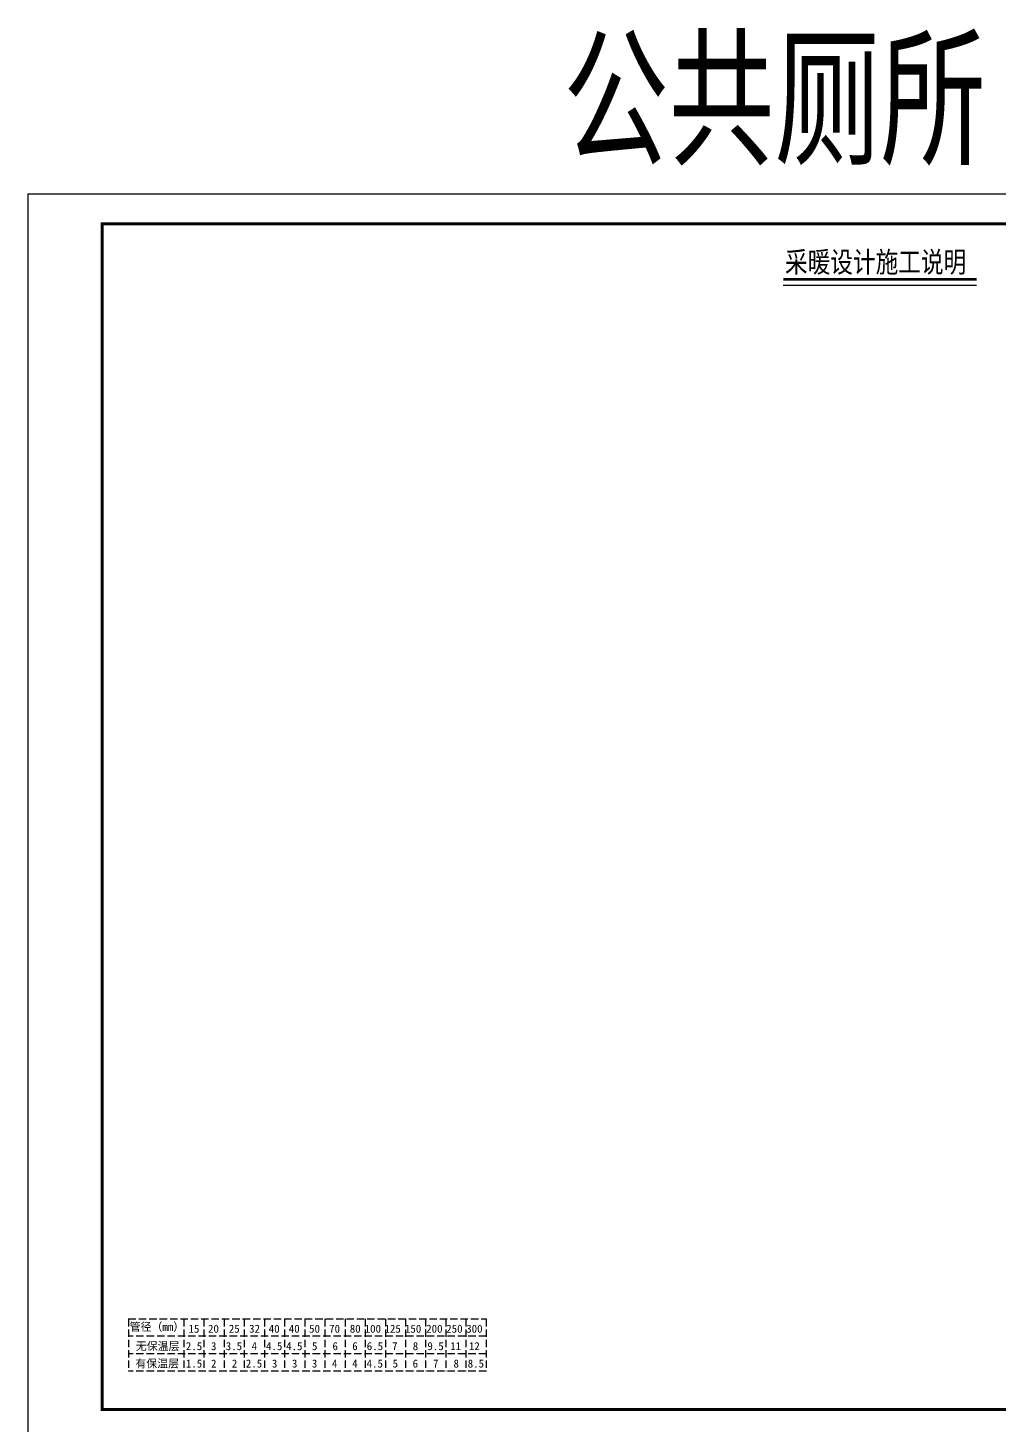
# Model space of a CAD drawing. Extents: x 57238 to 116638, y 270298 to 359907.
# Drawn here: x 57238 to 89993, y 312773 to 359907 of the extents above; entities that cross this region are included whole.
import ezdxf

# ---------------------------------------------------------------- set-up
doc = ezdxf.new("R2010")
doc.units = 0
doc.header["$LTSCALE"] = 1000
doc.header["$MEASUREMENT"] = 0
doc.linetypes.add('DASH', pattern=[0.35, 0.25, -0.1])
for name, color, linetype in [('4', 4, 'Continuous'), ('CN', 4, 'Continuous'), ('PUB_TEXT', 7, 'Continuous'), ('TH_TITLE', 7, 'Continuous'), ('TK', 126, 'Continuous'), ('TWT_TEXT', 7, 'Continuous')]:
    doc.layers.add(name, color=color, linetype=linetype)
doc.styles.add('-宋体', font='', dxfattribs={"width": 0.8})
doc.styles.add('宋体', font='')
doc.styles.add('黑体', font='simhei.ttf', dxfattribs={"width": 0.7})
doc.styles.get('-宋体').set_extended_font_data('SimSun')
doc.styles.get('宋体').set_extended_font_data('SimSun')

# ---------------------------------------------------------------- blocks, each defined once
blk = doc.blocks.new('gfdyrte')
at = {"layer": 'TK'}
blk.add_lwpolyline([(301207, -138465), (390307, -138465), (390307, -75465), (301207, -75465)], close=True, dxfattribs=at)
at = {"layer": 'TK', "const_width": 150}
blk.add_lwpolyline([(304957, -136965), (388807, -136965), (388807, -76965), (304957, -76965)], close=True, dxfattribs=at)

msp = doc.modelspace()

# ---------------------------------------------------------------- linework, layer by layer
at = {"layer": '4', "color": 0, "linetype": 'DASH'}
for p, q in [((60629.8, 316351.9), (72690.9, 316351.9, 1300.1)), ((60629.8, 316351.9), (60629.8, 314587.9)), ((62495.1, 316351.9, 2247.4), (62495.1, 314587.9, 2247.4)), ((63174.8, 316351.9), (63174.8, 314587.9)), ((63854.5, 316351.9), (63854.5, 314587.9)), ((64534.2, 316351.9), (64534.2, 314587.9)), ((65214, 316351.9), (65214, 314587.9)), ((65893.7, 316351.9), (65893.7, 314587.9)), ((66573.4, 316351.9), (66573.4, 314587.9)), ((67253.1, 316351.9), (67253.1, 314587.9)), ((67932.9, 316351.9), (67932.9, 314587.9)), ((68612.6, 316351.9), (68612.6, 314587.9)), ((69292.3, 316351.9), (69292.3, 314587.9)), ((69972, 316351.9), (69972, 314587.9)), ((70651.7, 316351.9), (70651.7, 314587.9)), ((71331.5, 316351.9), (71331.5, 314587.9)), ((72011.2, 316351.9), (72011.2, 314587.9)), ((72690.9, 316351.9), (72690.9, 314587.9)), ((72690.9, 315766.4), (60629.8, 315766.4)), ((72690.9, 315177.2), (60629.8, 315177.2)), ((72690.9, 314587.9), (60629.8, 314587.9))]:
    msp.add_line(p, q, dxfattribs=at)
at = {"layer": 'CN'}
msp.add_line((82712.8, 351226.5), (89232.8, 351226.5), dxfattribs=at)
at = {"layer": 'CN', "const_width": 90}
msp.add_lwpolyline([(82712.8, 351428.5), (89232.8, 351428.5)], dxfattribs=at)
at = {"layer": 'TH_TITLE', "color": 6}
msp.add_lwpolyline([(57237.8, 312298.1), (116637.8, 312298.1), (116637.8, 354298.1), (57237.8, 354298.1)], close=True, dxfattribs=at)
at = {"layer": 'TH_TITLE', "color": 6, "const_width": 100}
msp.add_lwpolyline([(59737.8, 313298.1), (115637.8, 313298.1), (115637.8, 353298.1), (59737.8, 353298.1)], close=True, dxfattribs=at)

# ---------------------------------------------------------------- block references
at = {"xscale": 0.6666666666278616, "yscale": 0.6666666666860692, "zscale": 0.6666666666569654}
msp.add_blockref('gfdyrte', (-143567.2, 404608.1), dxfattribs=at)

# ---------------------------------------------------------------- texts
at = {"layer": '4', "color": 0, "linetype": 'DASH', "style": '宋体'}
for s, p in [('管径（mm）', (60667.3, 315951.1)), ('15', (62653, 315888.1)), ('20', (63311.2, 315888.1)), ('25', (64013.8, 315888.1)), ('32', (64697.2, 315888.1)), ('40', (65360.1, 315888.1)), ('40', (66035.4, 315888.1)), ('50', (66720.6, 315888.1)), ('70', (67397.1, 315888.1)), ('80', (68092, 315888.1)), ('100', (68595.5, 315888.1)), ('125', (69264.5, 315888.1)), ('150', (69954.5, 315888.1)), ('200', (70670.9, 315888.1)), ('250', (71346.7, 315888.1)), ('300', (72020.5, 315888.1)), ('无保温层', (60876.3, 315300.5)), ('2.5', (62564, 315300.5)), ('3', (63412, 315300.5)), ('3.5', (63910.4, 315300.5)), ('4', (64781.3, 315300.5)), ('4.5', (65267.1, 315300.5)), ('4.5', (65946.2, 315300.5)), ('5', (66817.2, 315300.5)), ('6', (67508.6, 315300.5)), ('6', (68176.9, 315300.5)), ('6.5', (68665.6, 315300.5)), ('7', (69520.1, 315300.5)), ('8', (70217.6, 315300.5)), ('9.5', (70710.5, 315300.5)), ('11', (71480.6, 315300.5)), ('12', (72111.8, 315300.5)), ('有保温层', (60862.3, 314712.9)), ('1.5', (62564, 314712.9)), ('2', (63412, 314712.9)), ('2', (64113.6, 314712.9)), ('2.5', (64586.8, 314712.9)), ('3', (65466.3, 314712.9)), ('3', (66142.5, 314712.9)), ('3', (66813.5, 314712.9)), ('4', (67492.5, 314712.9)), ('4', (68174.4, 314712.9)), ('4.5', (68661.6, 314712.9)), ('5', (69536.2, 314712.9)), ('6', (70213.1, 314712.9)), ('7', (70900.1, 314712.9)), ('8', (71590.6, 314712.9)), ('8.5', (72070.8, 314712.9))]:
    msp.add_text(s, height=270, dxfattribs=at).set_placement(p)
at = {"layer": 'PUB_TEXT', "style": '黑体', "width": 0.7}
msp.add_text('公共厕所', height=3734.18, dxfattribs=at).set_placement((75287, 355674.4))
at = {"layer": 'TWT_TEXT', "style": '-宋体', "width": 0.8}
msp.add_text('采暖设计施工说明', height=700, dxfattribs=at).set_placement((82773.5, 351660.8))

doc.saveas('drawing.dxf')
